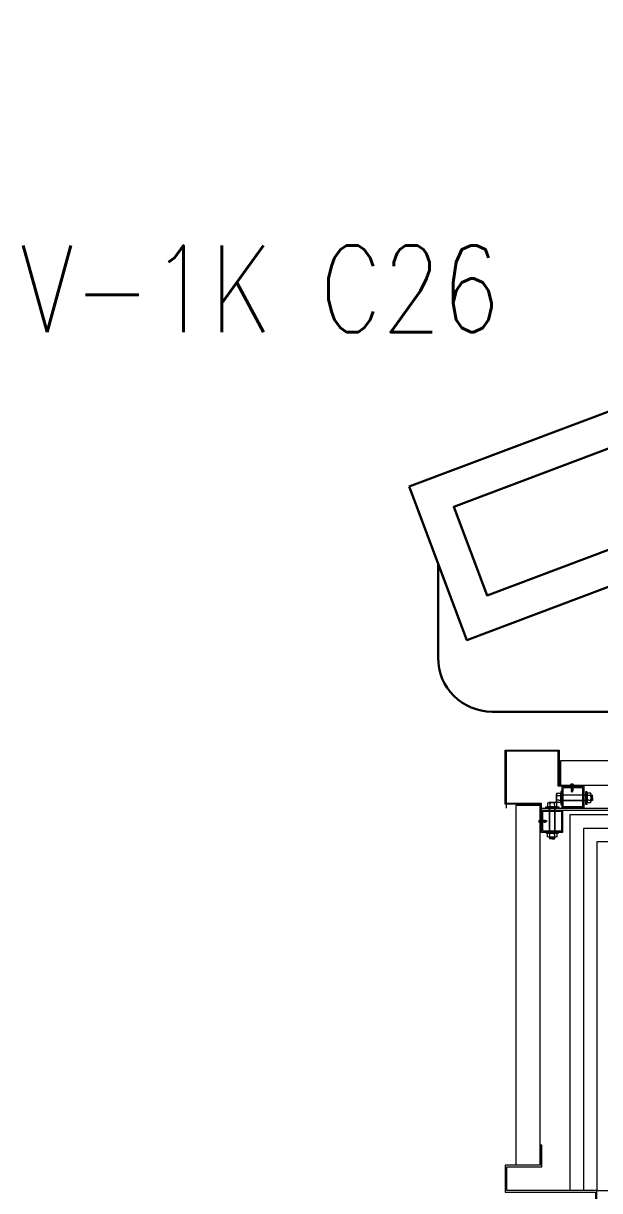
# Model space of a CAD drawing. Extents: x -1073 to 35213, y -1180 to 6950.
# Drawn here: x 294.7 to 401.3, y 1288 to 1503.9 of the extents above; entities that cross this region are included whole.
import ezdxf

# ---------------------------------------------------------------- set-up
doc = ezdxf.new("R2010")
doc.units = 0
doc.header["$LTSCALE"] = 25
doc.layers.get('0').update_dxf_attribs({"color": 9, "lineweight": 9})
for name, color, linetype, lineweight in [('06D', 9, 'Continuous', 9), ('10', 9, 'Continuous', 9), ('10A', 9, 'Continuous', 9), ('11', 9, 'Continuous', 9), ('33', 9, 'BATTING', 9), ('DATA TAVAN', 160, 'Continuous', 30), ('E-DAHİLİ KAMERA', 7, 'Continuous', 30), ('E-HARİCİ KAMERA', 7, 'Continuous', 30), ('E-YAZI', 7, 'Continuous', 30)]:
    doc.layers.add(name, color=color, linetype=linetype, lineweight=lineweight)
doc.styles.add('E-YAZI', font='txttw.shx')
doc.linetypes.add('BATTING', pattern='A,0.0001,-0.1,[134,ltypeshp.shx,S=0.1,R=0,X=-0.1,Y=0],-0.2,[134,ltypeshp.shx,S=0.1,R=180,X=0.1,Y=0],-0.1', length=0.4001)

# ---------------------------------------------------------------- blocks, each defined once
blk = doc.blocks.new('cxvxv')
for p, q in [((-21988.02, 8561.25, 0), (-21987.03, 8561.3, 0)), ((-21988.02, 8561.25, 0), (-21988, 8561.26, 0)), ((-21988, 8561.23, 0), (-21988.02, 8561.25, 0)), ((-21988.02, 8561.13, 0), (-21987.03, 8561.19, 0)), ((-21988, 8561.3, 0), (-21987.94, 8561.35, 0)), ((-21988, 8561.26, 0), (-21988, 8561.3, 0)), ((-21988, 8561.14, 0), (-21988, 8561.23, 0)), ((-21987.54, 8561.35, 0), (-21987.94, 8561.35, 0)), ((-21987.54, 8561.35, 0), (-21987.1, 8561.35, 0)), ((-21987.03, 8561.3, 0), (-21987.1, 8561.35, 0)), ((-21987.05, 8561.32, 0), (-21987.03, 8561.3, 0)), ((-21987.03, 8561.3, 0), (-21987.05, 8561.28, 0)), ((-21987.03, 8561.3, 0), (-21987.05, 8561.29, 0)), ((-21987.05, 8561.28, 0), (-21987.05, 8561.2, 0)), ((-21987.05, 8561.2, 0), (-21987.03, 8561.19, 0)), ((-21987.03, 8561.19, 0), (-21987.05, 8561.17, 0)), ((-21987.05, 8561.17, 0), (-21987.05, 8561.08, 0)), ((-21988.4, 8560.98, 0), (-21988.4, 8560.32, 0)), ((-21988.4, 8560.32, 0), (-21986.64, 8560.32, 0)), ((-21986.86, 8561.07, 0), (-21988.18, 8561.07, 0)), ((-21988.02, 8561.13, 0), (-21988, 8561.14, 0)), ((-21988, 8561.11, 0), (-21988.02, 8561.13, 0)), ((-21988.02, 8560.32, 0), (-21987.02, 8560.32, 0)), ((-21988.02, 8560.28, 0), (-21988.02, 8560.32, 0)), ((-21988.02, 8560.11, 0), (-21988.02, 8555.61, 0)), ((-21988, 8561.07, 0), (-21988, 8561.11, 0)), ((-21987.96, 8560.98, 0), (-21987.96, 8560.32, 0)), ((-21987.7, 8561.05, 0), (-21987.7, 8561.08, 0)), ((-21987.7, 8561.07, 0), (-21987.7, 8561.07, 0)), ((-21987.08, 8560.64, 0), (-21987.08, 8560.98, 0)), ((-21987.08, 8560.64, 0), (-21987.08, 8560.32, 0)), ((-21987.06, 8560.32, 0), (-21987.06, 8560.28, 0)), ((-21987.06, 8555.61, 0), (-21987.06, 8560.11, 0)), ((-21987.05, 8561.08, 0), (-21987.03, 8561.07, 0)), ((-21987.02, 8560.32, 0), (-21987.02, 8560.28, 0)), ((-21987.02, 8555.61, 0), (-21987.02, 8560.11, 0)), ((-21986.64, 8560.32, 0), (-21986.64, 8560.98, 0)), ((-21988.4, 8555.4, 0), (-21986.64, 8555.4, 0)), ((-21988.4, 8554.74, 0), (-21988.4, 8555.4, 0)), ((-21988.02, 8555.44, 0), (-21988.02, 8555.4, 0)), ((-21988.02, 8555.4, 0), (-21987.02, 8555.4, 0)), ((-21987.96, 8554.74, 0), (-21987.96, 8555.4, 0)), ((-21987.08, 8555.08, 0), (-21987.08, 8555.4, 0)), ((-21987.08, 8555.08, 0), (-21987.08, 8554.74, 0)), ((-21987.06, 8555.4, 0), (-21987.06, 8555.44, 0)), ((-21987.02, 8555.4, 0), (-21987.02, 8555.44, 0)), ((-21986.64, 8555.4, 0), (-21986.64, 8554.74, 0)), ((-21986.86, 8554.65, 0), (-21988.17, 8554.65, 0))]:
    blk.add_line(p, q)
at = {"elevation": 0}
for points in [[(-21986.3, 8560.11), (-21988.7, 8560.11), (-21988.7, 8560.28), (-21986.3, 8560.28)], [(-21986.3, 8555.61), (-21988.7, 8555.61), (-21988.7, 8555.44), (-21986.3, 8555.44)]]:
    blk.add_lwpolyline(points, close=True, dxfattribs=at)
for points in [[(-21987.98, 8560.28), (-21987.98, 8560.32)], [(-21987.98, 8560.11), (-21987.98, 8555.61)], [(-21987.98, 8555.44), (-21987.98, 8555.4)]]:
    blk.add_lwpolyline(points, dxfattribs=at)
for centre, radius, start, end in [((-21988.18, 8560.75, 0), 0.315, 45.8497, 134.1503), ((-21987.52, 8559.95, 0), 1.12, 66.8701, 113.1299), ((-21987.52, 8559.95, 0), 1.12, 66.8701, 113.1299), ((-21986.86, 8560.76, 0), 0.313, 45.449, 134.551), ((-21988.18, 8554.97, 0), 0.315, 225.8497, 314.1503), ((-21987.52, 8555.77, 0), 1.12, 246.8701, 293.1299), ((-21987.52, 8555.77, 0), 1.12, 246.8701, 293.1299), ((-21986.86, 8554.96, 0), 0.313, 225.449, 314.551)]:
    blk.add_arc(centre, radius, start, end)
blk = doc.blocks.new('VIDA')
for p, q in [((-18072, 6523.9), (-18071.9, 6524)), ((-18071.9, 6523.8), (-18072, 6523.9)), ((-18071.9, 6524), (-18070.1, 6524.7)), ((-18069.6, 6522.9), (-18071.9, 6523.8)), ((-18069.7, 6524.9), (-18070.6, 6523.2)), ((-18070.6, 6523.2), (-18070.1, 6524.7)), ((-18070.1, 6524.7), (-18069.9, 6525.1)), ((-18069.9, 6525.1), (-18070.1, 6524.1)), ((-18070.1, 6524.1), (-18070, 6524.3)), ((-18070, 6524.3), (-18069.8, 6525.1)), ((-18069.9, 6525.1), (-18069.8, 6525.1)), ((-18069.8, 6525.1), (-18069.7, 6524.9)), ((-18069.7, 6524.9), (-18069.3, 6525)), ((-18069.6, 6522.8), (-18069.1, 6525)), ((-18069.6, 6522.8), (-18069.6, 6522.9)), ((-18069.4, 6522.4), (-18069.6, 6522.8)), ((-18068.9, 6525.3), (-18069.4, 6522.4)), ((-18069.3, 6522.4), (-18069.4, 6522.4)), ((-18069.3, 6522.4), (-18068.9, 6525.3)), ((-18069.3, 6525), (-18069.1, 6525)), ((-18069.1, 6522.8), (-18069.3, 6522.4)), ((-18069.1, 6525), (-18068.9, 6525.3)), ((-18068.7, 6522.8), (-18069.1, 6522.8)), ((-18068.9, 6525.3), (-18068.9, 6525.3)), ((-18068.9, 6525.3), (-18068.7, 6525)), ((-18068.7, 6522.8), (-18068.2, 6525)), ((-18068.7, 6525), (-18068.2, 6525)), ((-18068.5, 6522.4), (-18068.7, 6522.8)), ((-18068, 6525.3), (-18068.5, 6522.4)), ((-18068.4, 6522.4), (-18068.5, 6522.4)), ((-18068.4, 6522.4), (-18067.9, 6525.3)), ((-18068.2, 6522.8), (-18068.4, 6522.4)), ((-18068.2, 6522.8), (-18068.4, 6522.4)), ((-18068.2, 6525), (-18068, 6525.3)), ((-18067.7, 6525), (-18068.2, 6522.8)), ((-18067.7, 6522.8), (-18068.2, 6522.8)), ((-18067.9, 6525.3), (-18068, 6525.3)), ((-18067.9, 6525.3), (-18067.7, 6525)), ((-18067.7, 6522.8), (-18067.2, 6525)), ((-18067.7, 6525), (-18067.2, 6525)), ((-18067.5, 6522.4), (-18067.7, 6522.8)), ((-18067, 6525.3), (-18067.5, 6522.4)), ((-18067.4, 6522.4), (-18067.5, 6522.4)), ((-18067.4, 6522.4), (-18066.9, 6525.3)), ((-18067.2, 6522.8), (-18067.4, 6522.4)), ((-18067.2, 6522.8), (-18067.4, 6522.4)), ((-18067.2, 6525), (-18067, 6525.3)), ((-18066.7, 6525), (-18067.2, 6522.8)), ((-18066.7, 6522.8), (-18067.2, 6522.8)), ((-18066.9, 6525.3), (-18067, 6525.3)), ((-18066.9, 6525.3), (-18066.7, 6525)), ((-18066.3, 6525), (-18066.7, 6525)), ((-18066.7, 6522.8), (-18066.3, 6525)), ((-18066.5, 6522.4), (-18066.7, 6522.8)), ((-18066.1, 6525.3), (-18066.5, 6522.4)), ((-18066.5, 6522.4), (-18066, 6525.3)), ((-18066.3, 6522.8), (-18066.5, 6522.4)), ((-18066.3, 6522.8), (-18066.5, 6522.4)), ((-18066.5, 6522.4), (-18066.5, 6522.4)), ((-18066.3, 6525), (-18066.1, 6525.3)), ((-18065.8, 6525), (-18066.3, 6522.8)), ((-18066.3, 6522.8), (-18065.8, 6522.8)), ((-18066, 6525.3), (-18066.1, 6525.3)), ((-18066, 6525.3), (-18065.8, 6525)), ((-18065.8, 6522.8), (-18065.3, 6525)), ((-18065.8, 6525), (-18065.3, 6525)), ((-18065.6, 6522.4), (-18065.8, 6522.8)), ((-18065.1, 6525.3), (-18065.6, 6522.4)), ((-18065.5, 6522.4), (-18065.6, 6522.4)), ((-18065.5, 6522.4), (-18065, 6525.3)), ((-18065.3, 6522.8), (-18065.5, 6522.4)), ((-18065.3, 6522.8), (-18065.5, 6522.4)), ((-18065.3, 6525), (-18065.1, 6525.3)), ((-18064.8, 6525), (-18065.3, 6522.8)), ((-18064.8, 6522.8), (-18065.3, 6522.8)), ((-18065.1, 6525.3), (-18065, 6525.3)), ((-18065, 6525.3), (-18064.8, 6525)), ((-18064.8, 6525), (-18064.3, 6525)), ((-18064.8, 6522.8), (-18064.3, 6525)), ((-18064.6, 6522.4), (-18064.8, 6522.8)), ((-18064.1, 6525.3), (-18064.6, 6522.4)), ((-18064.5, 6522.4), (-18064.6, 6522.4)), ((-18064.5, 6522.4), (-18064, 6525.3)), ((-18064.3, 6522.8), (-18064.5, 6522.4)), ((-18064.3, 6522.8), (-18064.5, 6522.4)), ((-18064.3, 6525), (-18064.1, 6525.3)), ((-18063.8, 6525), (-18064.3, 6522.8)), ((-18063.8, 6522.8), (-18064.3, 6522.8)), ((-18064, 6525.3), (-18064.1, 6525.3)), ((-18064, 6525.3), (-18063.8, 6525)), ((-18063.8, 6522.8), (-18062, 6525)), ((-18062, 6525), (-18063.8, 6525)), ((-18063.6, 6522.4), (-18063.8, 6522.8)), ((-18063.6, 6522.4), (-18061.7, 6525.3)), ((-18061.8, 6525.3), (-18063.6, 6522.4)), ((-18062, 6522.8), (-18063.6, 6522.4)), ((-18062, 6522.8), (-18063.6, 6522.4)), ((-18063.6, 6522.4), (-18063.6, 6522.4)), ((-18061.5, 6525), (-18063.4, 6522.8)), ((-18063.4, 6522.8), (-18061.5, 6522.8)), ((-18061.7, 6525.3), (-18063.2, 6525.3)), ((-18062.7, 6522.4), (-18061.5, 6522.8)), ((-18062.6, 6522.4), (-18062.1, 6525.3)), ((-18062.4, 6522.8), (-18062.6, 6522.4)), ((-18062.4, 6522.8), (-18062.6, 6522.4)), ((-18062.6, 6522.4), (-18061.3, 6522.4)), ((-18062.4, 6525), (-18062.2, 6525.3)), ((-18061.5, 6525), (-18062.4, 6525)), ((-18061.5, 6522.8), (-18062.4, 6525)), ((-18061.9, 6525), (-18062.4, 6522.8)), ((-18061.9, 6522.8), (-18062.4, 6522.8)), ((-18062.2, 6525.3), (-18062.1, 6525.3)), ((-18062.2, 6525.3), (-18061.3, 6522.4)), ((-18062.1, 6525.3), (-18061.9, 6525)), ((-18062, 6525), (-18061.8, 6525.3)), ((-18061.9, 6525), (-18061.4, 6525)), ((-18061.9, 6522.8), (-18061.4, 6525)), ((-18061.7, 6522.4), (-18061.9, 6522.8)), ((-18061.2, 6525.3), (-18061.7, 6522.4)), ((-18061.7, 6525.3), (-18061.5, 6525)), ((-18061.6, 6522.4), (-18061.7, 6522.4)), ((-18061.6, 6522.4), (-18061.2, 6525.3)), ((-18061.4, 6522.8), (-18061.6, 6522.4)), ((-18061.4, 6522.8), (-18061.6, 6522.4)), ((-18061.4, 6525), (-18061.2, 6525.3)), ((-18061, 6525), (-18061.4, 6522.8)), ((-18060.9, 6522.8), (-18061.4, 6522.8)), ((-18061.2, 6525.3), (-18061, 6525)), ((-18061.2, 6525.3), (-18061.2, 6525.3)), ((-18061, 6525), (-18060.5, 6525)), ((-18060.9, 6522.8), (-18060.5, 6525)), ((-18060.7, 6522.4), (-18060.9, 6522.8)), ((-18060.7, 6522.4), (-18060.2, 6525.3)), ((-18060.3, 6525.3), (-18060.7, 6522.4)), ((-18060.5, 6522.8), (-18060.7, 6522.4)), ((-18060.5, 6522.8), (-18060.7, 6522.4)), ((-18060.7, 6522.4), (-18060.7, 6522.4)), ((-18060.5, 6525), (-18060.3, 6525.3)), ((-18060, 6525), (-18060.5, 6522.8)), ((-18060.5, 6522.8), (-18060, 6522.8)), ((-18060.3, 6525.3), (-18060.2, 6525.3)), ((-18060.2, 6525.3), (-18060, 6525)), ((-18060, 6525), (-18059.5, 6525)), ((-18060, 6522.8), (-18059.5, 6525)), ((-18059.8, 6522.4), (-18060, 6522.8)), ((-18059.3, 6525.3), (-18059.8, 6522.4)), ((-18059.7, 6522.4), (-18059.8, 6522.4)), ((-18059.7, 6522.4), (-18059.2, 6525.3)), ((-18059.5, 6522.8), (-18059.7, 6522.4)), ((-18059.5, 6522.8), (-18059.7, 6522.4)), ((-18059.5, 6525), (-18059.3, 6525.3)), ((-18059.2, 6524), (-18059.5, 6522.8)), ((-18059.5, 6522.8), (-18059.2, 6522.8)), ((-18059.3, 6525.3), (-18059.2, 6525.3)), ((-18058.1, 6526.6), (-18059.2, 6526.6)), ((-18059.2, 6521.2), (-18059.2, 6526.6)), ((-18058.1, 6521.2), (-18059.2, 6521.2))]:
    blk.add_line(p, q)
for points in [[(-18068.7, 6525), (-18069.1, 6522.8)], [(-18057.2, 6524.3), (-18057.5, 6524), (-18057.5, 6523.8), (-18057.2, 6523.5)]]:
    blk.add_lwpolyline(points)
for centre, start, end in [((-18062.4, 6523.6), 7.5095, 35.2427), ((-18062.4, 6524.2), 324.7573, 352.4905)]:
    blk.add_arc(centre, 5.21, start, end)
blk = doc.blocks.new('100_HARİCİ KAMERA')
at = {"layer": 'E-DAHİLİ KAMERA', "color": 4}
for q in [(18.805, 6.264), (18.805, -6.264)]:
    blk.add_line((7.955, 0), q, dxfattribs=at)
at = {"layer": 'E-HARİCİ KAMERA', "color": 4}
for points in [[(0, -1.897), (7.955, -1.897), (7.955, 1.897), (0, 1.897)], [(5.106, -1.097), (5.106, 1.097), (0.8, 1.097), (0.8, -1.097)]]:
    blk.add_lwpolyline(points, close=True, dxfattribs=at)
blk.add_lwpolyline([(5.106, 0.439), (7.155, 1.024), (7.155, -1.024), (5.106, -0.439)], dxfattribs=at)

msp = doc.modelspace()

# ---------------------------------------------------------------- linework, layer by layer
at = {"layer": '06D'}
msp.add_lwpolyline([(540.24, 1357.5), (395.84, 1357.5), (395.84, 1288)], dxfattribs=at)
at = {"layer": '10'}
for points in [[(398.39, 1358.8), (394.39, 1358.8), (394.39, 1362.8), (398.39, 1362.8)], [(398.19, 1359), (394.59, 1359), (394.59, 1362.6), (398.19, 1362.6)], [(394.54, 1354.33), (394.54, 1358.33), (390.54, 1358.33), (390.54, 1354.33)], [(394.34, 1354.53), (394.34, 1358.13), (390.74, 1358.13), (390.74, 1354.53)]]:
    msp.add_lwpolyline(points, close=True, dxfattribs=at)
msp.add_lwpolyline([(390.54, 1358.73), (405.84, 1358.73, -0.460237), (406.74, 1357.83), (406.74, 1353.73), (406.34, 1353.73), (406.34, 1357.33, 0.414214), (405.34, 1358.33), (390.54, 1358.33)], format="xyb", close=True, dxfattribs=at)
at = {"layer": '10A'}
for points in [[(384.04, 1359.7), (390.54, 1359.7), (390.54, 1354.33), (390.34, 1354.33), (390.34, 1359.5), (383.84, 1359.5), (383.84, 1369.5), (393.84, 1369.5), (393.84, 1363), (398.39, 1363), (398.39, 1362.8), (393.64, 1362.8), (393.64, 1369.3), (384.04, 1369.3), (384.04, 1358.73)], [(385.84, 1359.25), (385.84, 1292.7)], [(390.34, 1292.7), (390.34, 1359.25), (385.84, 1359.25)], [(390.64, 1296.4), (390.34, 1296.4), (390.34, 1292.7), (383.84, 1292.7), (383.84, 1287.7), (400.54, 1287.7), (400.54, 1285.16), (400.84, 1285.16), (400.84, 1288), (384.14, 1288), (384.14, 1292.4), (390.64, 1292.4), (390.64, 1296.4)]]:
    msp.add_lwpolyline(points, dxfattribs=at)
msp.add_lwpolyline([(535.59, 1367.5), (394.09, 1367.5), (394.09, 1363), (535.59, 1363)], close=True, dxfattribs=at)
at = {"layer": '11'}
msp.add_lwpolyline([(420.84, 1288), (420.84, 1332.5), (535.84, 1332.5), (535.84, 1352.5), (400.84, 1352.5), (400.84, 1288), (420.84, 1288)], dxfattribs=at)
at = {"layer": '33', "ltscale": 0.2}
msp.add_lwpolyline([(537.84, 1330.8), (537.84, 1355), (398.34, 1355), (398.34, 1288)], dxfattribs=at)
at = {"layer": 'DATA TAVAN'}
for p, q in [((371.43, 1404.05), (371.43, 1386.59)), ((753.7, 1376.59), (381.43, 1376.59))]:
    msp.add_line(p, q, dxfattribs=at)
msp.add_arc((381.43, 1386.59), 10, 180, 270, dxfattribs=at)

# ---------------------------------------------------------------- block references
at = {"layer": '10', "yscale": 0.1000000000058208}
for p, xscale, zscale, rotation in [((1047.76, 3169.24), 0.1000000000058208, 0.1000000000058208, 90.02742896604714), ((-1415.9, 704.81), -0.1000000000058208, 0.1000000000021828, 359.972578431312)]:
    msp.add_blockref('VIDA', p, dxfattribs=dict(at, xscale=xscale, zscale=zscale, rotation=rotation))
at = {"layer": '10', "rotation": 270.0274289660472}
msp.add_blockref('cxvxv', (-8150.79, -20630.95, 0), dxfattribs=at)
at = {"layer": '10', "xscale": -1, "rotation": 179.9725784313119}
msp.add_blockref('cxvxv', (22384.16, 9903.92, 0), dxfattribs=at)
at = {"layer": 'E-HARİCİ KAMERA', "xscale": -8.000000000000002, "yscale": 8.000000000000002, "zscale": 8.000000000000002, "rotation": 200.6135584262475}
msp.add_blockref('100_HARİCİ KAMERA', (371.43, 1404.05), dxfattribs=at)

# ---------------------------------------------------------------- texts
at = {"layer": 'E-YAZI', "color": 6, "style": 'E-YAZI', "width": 0.8}
msp.add_text('V-1K C26', height=16, dxfattribs=at).set_placement((294.11, 1446.82))

doc.saveas('drawing.dxf')
